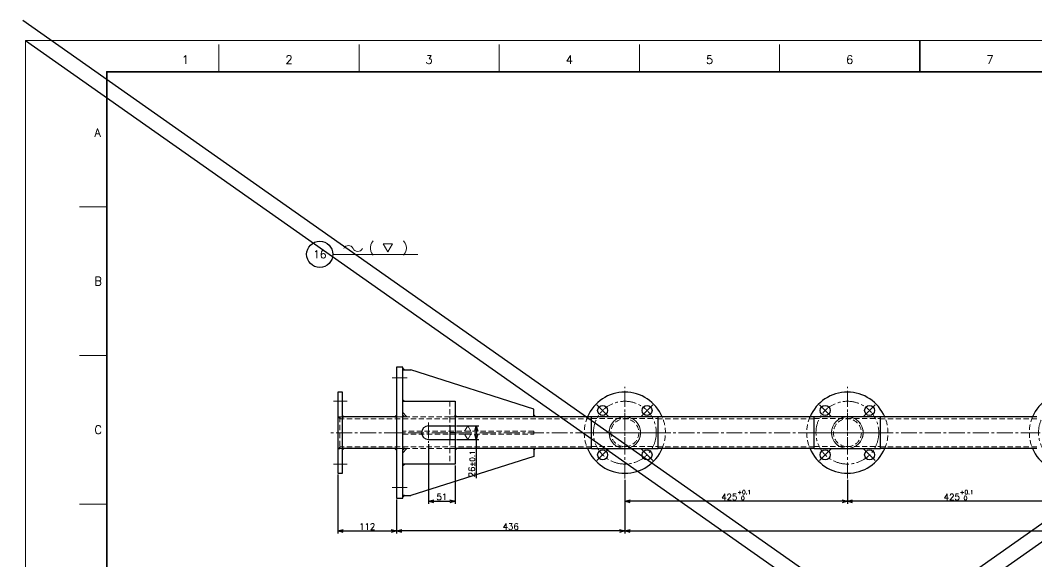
# Model space of a CAD drawing. Header units: millimetres. Extents: x -10 to 7117, y -19 to 2370.
# Drawn here: x -10 to 1931, y 1336 to 2370 of the extents above; entities that cross this region are included whole.
import ezdxf
from ezdxf import colors
from ezdxf.entities.mleader import LeaderData, LeaderLine
from ezdxf.enums import TextEntityAlignment as Align
from ezdxf.math import Vec2, Vec3

# ---------------------------------------------------------------- set-up
doc = ezdxf.new("R2010")
doc.units = ezdxf.units.MM
doc.header["$LTSCALE"] = 1.6
doc.header["$PDMODE"] = 99
doc.header["$PDSIZE"] = 1
doc.linetypes.add('CENTER2', pattern=[28.575, 19.05, -3.175, 3.175, -3.175])
doc.linetypes.add('HIDDEN', pattern=[9.525, 6.35, -3.175])
for name, color, linetype, lineweight in [('01_NORMAL', 7, 'Continuous', 25), ('04_HIDDEN', 2, 'HIDDEN', 13), ('05_CENTER', 4, 'CENTER2', 13), ('07_TEXT', 3, 'Continuous', 13), ('08_DIM', 3, 'Continuous', 13), ('90_FRAME', 5, 'Continuous', 35)]:
    doc.layers.add(name, color=color, linetype=linetype, lineweight=lineweight)
doc.layers.add('10_DRAFT', color=8, linetype='Continuous', lineweight=0, plot=False)
doc.layers.add('91_BLANK', color=5, linetype='Continuous', lineweight=0, plot=False)
doc.styles.add('KSS_TXT', font='txt.shx', dxfattribs={"bigfont": 'extfont2.shx'})
doc.styles.get("Standard").update_dxf_attribs({"font": 'txt.shx', "bigfont": 'extfont2.shx'})
doc.dimstyles.new('KSS_DIM', dxfattribs={"dimscale": 4, "dimtxt": 3, "dimasz": 2.5, "dimexe": 1.25, "dimexo": 0.625, "dimtad": 1, "dimdsep": 46, "dimtxsty": 'KSS_TXT', "dimblk": 'OPEN30', "dimcen": 0, "dimazin": 2, "dimtfac": 0.75, "dimtmove": 0, "dimatfit": 3, "dimldrblk": 'OPEN30', "dimfxl": 1.25, "dimtolj": 1, "dimarcsym": 0})

# ---------------------------------------------------------------- blocks, each defined once
blk = doc.blocks.new('AM_BALLOON1')
at = {"transparency": 16777216}
blk.add_circle((0, 0), 5, dxfattribs=at)
blk.add_attdef('B_NUMBER', text='', height=3, dxfattribs=at).set_placement((0, 0), align=Align.MIDDLE_CENTER)
blk = doc.blocks.new('_OPEN')
at = {"color": 0, "linetype": 'ByBlock'}
for p, q in [((-1, 0.17), (0, 0)), ((0, 0), (-1, -0.17)), ((0, 0), (-1, 0))]:
    blk.add_line(p, q, dxfattribs=at)
blk = doc.blocks.new('p1ba05')
for centre, start, end in [((-2.95, 0.29), 24.2276, 155.5758), ((0, 1.62), 204.2276, 335.5758)]:
    blk.add_arc(centre, 1.62, start, end)
blk = doc.blocks.new('p1ba01')
for p, q in [((0, 0), (-1.5, 2.6)), ((-1.5, 2.6), (1.5, 2.6)), ((1.5, 2.6), (0, 0))]:
    blk.add_line(p, q)
blk = doc.blocks.new('A$C1FB27735')
at = {"color": 0}
for p, q in [((0, 30.2), (-127, 30.2)), ((-127, 30.2), (-127, -30.2)), ((0, 30.2), (0, -30.2)), ((-127, -30.2), (0, -30.2))]:
    blk.add_line(p, q, dxfattribs=at)
at = {"layer": '04_HIDDEN'}
for p, q in [((0, 26.7), (-127, 26.7)), ((0, -26.8), (-127, -26.8))]:
    blk.add_line(p, q, dxfattribs=at)
for radius in [30.2, 26.7]:
    blk.add_circle((-63.5, 0), radius, dxfattribs=at)
at = {"layer": '05_CENTER'}
for p, q in [((-63.5, -37.2), (-63.5, 37.2)), ((0, 0), (-127, 0))]:
    blk.add_line(p, q, dxfattribs=at)
blk = doc.blocks.new('A$C62A94FE4')
at = {"color": 0}
for centre in [(0, 60), (-60, 0), (60, 0), (0, -60)]:
    blk.add_circle(centre, 9.5, dxfattribs=at)
for start, end in [(67.9746, 202.0254), (247.9746, 22.0254)]:
    blk.add_arc((0, 0), 77.5, start, end, dxfattribs=at)
at = {"layer": '04_HIDDEN'}
for start, end in [(22.0254, 67.9746), (202.0254, 247.9746)]:
    blk.add_arc((0, 0), 77.5, start, end, dxfattribs=at)
at = {"layer": '05_CENTER'}
for p, q in [((61.9, -61.9), (-61.9, 61.9)), ((-61.9, -61.9), (61.9, 61.9)), ((0, 75.3), (0, 44.7)), ((-75.3, 0), (-44.7, 0)), ((75.3, 0), (44.7, 0)), ((0, -75.3), (0, -44.7))]:
    blk.add_line(p, q, dxfattribs=at)
blk.add_circle((0, 0), 60, dxfattribs=at)
at = {"layer": '10_DRAFT'}
blk.add_circle((0, 0), 30.2, dxfattribs=at)
blk = doc.blocks.new('_Open30')
at = {"color": 0, "linetype": 'ByBlock', "lineweight": -2}
for p, q in [((-1, 0.27), (0, 0)), ((0, 0), (-1, -0.27)), ((0, 0), (-1, 0))]:
    blk.add_line(p, q, dxfattribs=at)
blk = doc.blocks.new('*D162')
at = {"layer": '08_DIM', "color": 0, "lineweight": -2, "transparency": 16777216}
for p, q in [((1569.8, 1492.1), (1569.8, 1446)), ((1994.8, 1492.1), (1994.8, 1446)), ((1984.8, 1451), (1579.8, 1451))]:
    blk.add_line(p, q, dxfattribs=at)
at = {"layer": 'Defpoints', "color": 0, "transparency": 16777216}
for p in [(1569.8, 1494.6), (1994.8, 1494.6), (1569.8, 1451)]:
    blk.add_point(p, dxfattribs=at)
at = {"layer": '08_DIM', "color": 0, "lineweight": -2, "transparency": 16777216, "xscale": 10, "yscale": 10, "zscale": 10, "rotation": 180}
blk.add_blockref('_Open30', (1569.8, 1451), dxfattribs=at)
at = {"layer": '08_DIM', "color": 0, "lineweight": -2, "transparency": 16777216, "xscale": 10, "yscale": 10, "zscale": 10}
blk.add_blockref('_Open30', (1994.8, 1451), dxfattribs=at)
at = {"layer": '08_DIM', "color": 0, "transparency": 16777216, "insert": (1782.3, 1462.8), "char_height": 12, "attachment_point": 5, "style": 'KSS_TXT'}
blk.add_mtext('425{\\H8.000000;\\S+0.1^  0;}', dxfattribs=at)
blk = doc.blocks.new('*D163')
at = {"layer": '08_DIM', "color": 0, "lineweight": -2, "transparency": 16777216}
for p, q in [((1144.8, 1492.1), (1144.8, 1446)), ((1569.8, 1492.1), (1569.8, 1446)), ((1559.8, 1451), (1154.8, 1451))]:
    blk.add_line(p, q, dxfattribs=at)
at = {"layer": 'Defpoints', "color": 0, "transparency": 16777216}
for p in [(1144.8, 1494.6), (1569.8, 1494.6), (1144.8, 1451)]:
    blk.add_point(p, dxfattribs=at)
at = {"layer": '08_DIM', "color": 0, "lineweight": -2, "transparency": 16777216, "xscale": 10, "yscale": 10, "zscale": 10, "rotation": 180}
blk.add_blockref('_Open30', (1144.8, 1451), dxfattribs=at)
at = {"layer": '08_DIM', "color": 0, "lineweight": -2, "transparency": 16777216, "xscale": 10, "yscale": 10, "zscale": 10}
blk.add_blockref('_Open30', (1569.8, 1451), dxfattribs=at)
at = {"layer": '08_DIM', "color": 0, "transparency": 16777216, "insert": (1357.3, 1462.8), "char_height": 12, "attachment_point": 5, "style": 'KSS_TXT'}
blk.add_mtext('425{\\H8.000000;\\S+0.1^  0;}', dxfattribs=at)
blk = doc.blocks.new('*D164')
at = {"layer": '08_DIM', "color": 0, "lineweight": -2, "transparency": 16777216}
for p, q in [((1144.8, 1492.1), (1144.8, 1389.3)), ((708.8, 1454.6), (708.8, 1389.3)), ((1134.8, 1394.3), (718.8, 1394.3))]:
    blk.add_line(p, q, dxfattribs=at)
at = {"layer": 'Defpoints', "color": 0, "transparency": 16777216}
for p in [(1144.8, 1494.6), (708.8, 1457.1), (708.8, 1394.3)]:
    blk.add_point(p, dxfattribs=at)
at = {"layer": '08_DIM', "color": 0, "lineweight": -2, "transparency": 16777216, "xscale": 10, "yscale": 10, "zscale": 10, "rotation": 180}
blk.add_blockref('_Open30', (708.8, 1394.3), dxfattribs=at)
at = {"layer": '08_DIM', "color": 0, "lineweight": -2, "transparency": 16777216, "xscale": 10, "yscale": 10, "zscale": 10}
blk.add_blockref('_Open30', (1144.8, 1394.3), dxfattribs=at)
at = {"layer": '08_DIM', "color": 0, "transparency": 16777216, "insert": (926.8, 1402.8), "char_height": 12, "attachment_point": 5, "style": 'KSS_TXT'}
blk.add_mtext('\\A1;436', dxfattribs=at)
blk = doc.blocks.new('*D165')
at = {"layer": '08_DIM', "color": 0, "lineweight": -2, "transparency": 16777216}
for p, q in [((1144.8, 1492.1), (1144.8, 1389.3)), ((2844.8, 1492.1), (2844.8, 1389.3)), ((1154.8, 1394.3), (2834.8, 1394.3))]:
    blk.add_line(p, q, dxfattribs=at)
at = {"layer": 'Defpoints', "color": 0, "transparency": 16777216}
for p in [(1144.8, 1494.6), (2844.8, 1494.6), (2844.8, 1394.3)]:
    blk.add_point(p, dxfattribs=at)
at = {"layer": '08_DIM', "color": 0, "lineweight": -2, "transparency": 16777216, "xscale": 10, "yscale": 10, "zscale": 10, "rotation": 180}
blk.add_blockref('_Open30', (1144.8, 1394.3), dxfattribs=at)
at = {"layer": '08_DIM', "color": 0, "lineweight": -2, "transparency": 16777216, "xscale": 10, "yscale": 10, "zscale": 10}
blk.add_blockref('_Open30', (2844.8, 1394.3), dxfattribs=at)
at = {"layer": '08_DIM', "color": 0, "transparency": 16777216, "insert": (1994.8, 1402.8), "char_height": 12, "attachment_point": 5, "style": 'KSS_TXT'}
blk.add_mtext('\\A1;1700', dxfattribs=at)
blk = doc.blocks.new('*D166')
at = {"layer": '08_DIM', "color": 0, "lineweight": -2, "transparency": 16777216}
for p, q in [((769.8, 1560.4), (769.8, 1446)), ((820.8, 1519.6), (820.8, 1446)), ((779.8, 1451), (810.8, 1451))]:
    blk.add_line(p, q, dxfattribs=at)
at = {"layer": 'Defpoints', "color": 0, "transparency": 16777216}
for p in [(769.8, 1562.9), (820.8, 1522.1), (820.8, 1451)]:
    blk.add_point(p, dxfattribs=at)
at = {"layer": '08_DIM', "color": 0, "lineweight": -2, "transparency": 16777216, "xscale": 10, "yscale": 10, "zscale": 10, "rotation": 180}
blk.add_blockref('_Open30', (769.8, 1451), dxfattribs=at)
at = {"layer": '08_DIM', "color": 0, "lineweight": -2, "transparency": 16777216, "xscale": 10, "yscale": 10, "zscale": 10}
blk.add_blockref('_Open30', (820.8, 1451), dxfattribs=at)
at = {"layer": '08_DIM', "color": 0, "transparency": 16777216, "insert": (795.3, 1459.5), "char_height": 12, "attachment_point": 5, "style": 'KSS_TXT'}
blk.add_mtext('\\A1;51', dxfattribs=at)
blk = doc.blocks.new('*D167')
at = {"layer": '08_DIM', "color": 0, "lineweight": -2, "transparency": 16777216}
for p, q in [((823.3, 1595.1), (866.1, 1595.1)), ((861.1, 1585.1), (861.1, 1579.1)), ((823.3, 1569.1), (866.1, 1569.1)), ((861.1, 1569.1), (861.1, 1495.4))]:
    blk.add_line(p, q, dxfattribs=at)
at = {"layer": 'Defpoints', "color": 0, "transparency": 16777216}
for p in [(820.8, 1595.1), (820.8, 1569.1), (861.1, 1569.1)]:
    blk.add_point(p, dxfattribs=at)
at = {"layer": '08_DIM', "color": 0, "lineweight": -2, "transparency": 16777216, "xscale": 10, "yscale": 10, "zscale": 10}
for p, rotation in [((861.1, 1595.1), 90), ((861.1, 1569.1), 270)]:
    blk.add_blockref('_Open30', p, dxfattribs=dict(at, rotation=rotation))
at = {"layer": '08_DIM', "color": 0, "transparency": 16777216, "insert": (852.6, 1522.5), "char_height": 12, "attachment_point": 5, "rotation": 90, "style": 'KSS_TXT'}
blk.add_mtext('26{\\H10.000000;%%p0.1}', dxfattribs=at)
blk = doc.blocks.new('*D168')
at = {"layer": '08_DIM', "color": 0, "lineweight": -2, "transparency": 16777216}
for p, q in [((596.8, 1502.1), (596.8, 1389.3)), ((708.8, 1454.6), (708.8, 1389.3)), ((606.8, 1394.3), (698.8, 1394.3))]:
    blk.add_line(p, q, dxfattribs=at)
at = {"layer": 'Defpoints', "color": 0, "transparency": 16777216}
for p in [(596.8, 1504.6), (708.8, 1457.1), (708.8, 1394.3)]:
    blk.add_point(p, dxfattribs=at)
at = {"layer": '08_DIM', "color": 0, "lineweight": -2, "transparency": 16777216, "xscale": 10, "yscale": 10, "zscale": 10, "rotation": 180}
blk.add_blockref('_Open30', (596.8, 1394.3), dxfattribs=at)
at = {"layer": '08_DIM', "color": 0, "lineweight": -2, "transparency": 16777216, "xscale": 10, "yscale": 10, "zscale": 10}
blk.add_blockref('_Open30', (708.8, 1394.3), dxfattribs=at)
at = {"layer": '08_DIM', "color": 0, "transparency": 16777216, "insert": (652.8, 1402.8), "char_height": 12, "attachment_point": 5, "style": 'KSS_TXT'}
blk.add_mtext('\\A1;112', dxfattribs=at)

msp = doc.modelspace()

# ---------------------------------------------------------------- linework, layer by layer
at = {"color": 0}
for p, q in [((720.819, 1702.393), (735.819, 1702.393)), ((970.819, 1627.393), (735.819, 1702.393)), ((708.819, 1612.393), (605.819, 1612.393)), ((1081.319, 1612.393), (820.819, 1612.393)), ((970.819, 1612.393), (970.819, 1627.393)), ((1506.319, 1612.393), (1208.319, 1612.393)), ((1931.319, 1612.393), (1633.319, 1612.393)), ((769.819, 1595.143), (820.819, 1595.143)), ((810.819, 1595.643), (810.819, 1568.643)), ((769.819, 1569.143), (820.819, 1569.143)), ((708.819, 1551.893), (605.819, 1551.893)), ((970.819, 1536.893), (735.819, 1461.893)), ((1081.319, 1551.893), (820.819, 1551.893)), ((970.819, 1551.893), (970.819, 1536.893)), ((1506.319, 1551.893), (1208.319, 1551.893)), ((1931.319, 1551.893), (1633.319, 1551.893)), ((720.819, 1461.893), (735.819, 1461.893))]:
    msp.add_line(p, q, dxfattribs=at)
msp.add_line((820.819, 1582.143), (810.819, 1582.143))
for points in [[(720.819, 1707.143), (708.819, 1707.143), (708.819, 1457.143), (720.819, 1457.143)], [(596.819, 1504.643), (605.819, 1504.643), (605.819, 1659.643), (596.819, 1659.643)], [(720.819, 1522.143), (720.819, 1642.143), (820.819, 1642.143), (820.819, 1522.143)]]:
    msp.add_lwpolyline(points, close=True, dxfattribs=at)
at = {"color": 3}
for points in [[(720.819, 1702.393), (720.819, 1705.393), (720.819, 1705.393), (723.819, 1702.393)], [(720.819, 1642.143), (720.819, 1645.143), (720.819, 1645.143), (723.819, 1642.143)], [(600.819, 1612.393), (600.819, 1609.893), (600.819, 1609.893), (598.319, 1612.393)], [(605.819, 1612.393), (608.319, 1612.393), (608.319, 1612.393), (605.819, 1614.893)], [(708.819, 1612.393), (708.819, 1615.393), (708.819, 1615.393), (705.819, 1612.393)], [(720.819, 1612.393), (720.819, 1615.393), (720.819, 1615.393), (723.819, 1612.393)], [(820.819, 1612.393), (820.819, 1615.393), (820.819, 1615.393), (823.819, 1612.393)], [(970.819, 1612.393), (970.819, 1615.393), (970.819, 1615.393), (973.819, 1612.393)], [(600.819, 1551.893), (600.819, 1554.393), (600.819, 1554.393), (598.319, 1551.893)], [(605.819, 1551.893), (608.319, 1551.893), (608.319, 1551.893), (605.819, 1549.393)], [(708.819, 1551.893), (708.819, 1548.893), (708.819, 1548.893), (705.819, 1551.893)], [(720.819, 1551.893), (720.819, 1548.893), (720.819, 1548.893), (723.819, 1551.893)], [(820.819, 1551.893), (820.819, 1548.893), (820.819, 1548.893), (823.819, 1551.893)], [(970.819, 1551.893), (970.819, 1548.893), (970.819, 1548.893), (973.819, 1551.893)], [(720.819, 1522.143), (720.819, 1519.143), (720.819, 1519.143), (723.819, 1522.143)], [(720.819, 1461.893), (720.819, 1458.893), (720.819, 1458.893), (723.819, 1461.893)]]:
    msp.add_lwpolyline(points, close=True, dxfattribs=at)
at = {"color": 0}
msp.add_arc((769.819, 1582.143), 13, 90, 270, dxfattribs=at)
at = {"layer": '01_NORMAL'}
for p, q in [((-4.813, 2370.17), (3307.99, 38.491)), ((3307.99, 2370.17), (-4.813, 38.491)), ((3303.177, 2331.679), (-9.626, 0)), ((0, 2331.679), (3312.803, 0))]:
    msp.add_line(p, q, dxfattribs=at)
at = {"layer": '04_HIDDEN'}
for p, q in [((810.819, 1642.143), (810.819, 1595.643)), ((596.819, 1612.393), (605.819, 1612.393)), ((600.819, 1612.393), (600.819, 1551.893)), ((708.819, 1612.393), (820.819, 1612.393)), ((720.819, 1620.393), (728.819, 1612.393)), ((820.819, 1612.143), (810.819, 1612.143)), ((1081.319, 1608.893), (600.819, 1608.893)), ((1506.319, 1608.893), (1208.319, 1608.893)), ((1931.319, 1608.893), (1633.319, 1608.893)), ((1081.319, 1555.393), (600.819, 1555.393)), ((810.819, 1568.643), (810.819, 1522.143)), ((1506.319, 1555.393), (1208.319, 1555.393)), ((1931.319, 1555.393), (1633.319, 1555.393)), ((596.819, 1551.893), (605.819, 1551.893)), ((708.819, 1551.893), (820.819, 1551.893)), ((720.819, 1543.893), (728.819, 1551.893)), ((820.819, 1552.143), (810.819, 1552.143))]:
    msp.add_line(p, q, dxfattribs=at)
msp.add_lwpolyline([(720.819, 1585.143), (720.819, 1579.143), (970.819, 1579.143), (970.819, 1585.143)], close=True, dxfattribs=at)
at = {"layer": '05_CENTER'}
for p, q in [((700.269, 1687.143), (729.156, 1687.143)), ((614.368, 1642.143), (588.481, 1642.143)), ((769.819, 1601.391), (769.819, 1562.896)), ((1081.319, 1582.143), (582.522, 1582.143)), ((596.819, 1582.143), (605.819, 1582.143)), ((720.819, 1582.143), (708.819, 1582.143)), ((1506.319, 1582.143), (1208.319, 1582.143)), ((1931.319, 1582.143), (1633.319, 1582.143)), ((614.368, 1522.143), (588.481, 1522.143)), ((700.269, 1477.143), (729.156, 1477.143))]:
    msp.add_line(p, q, dxfattribs=at)
at = {"layer": '08_DIM'}
msp.add_line((587.216, 1922.952), (749.756, 1922.952), dxfattribs=at)
at = {"layer": '90_FRAME'}
msp.add_line((1708.17, 2331.679), (1708.17, 2271.831), dxfattribs=at)
at = {"layer": '90_FRAME', "color": 4, "lineweight": 13}
for p, q in [((369.502, 2271.831), (369.502, 2323.679)), ((637.235, 2271.831), (637.235, 2323.679)), ((904.969, 2271.831), (904.969, 2323.679)), ((1172.702, 2271.831), (1172.702, 2323.679)), ((1440.436, 2271.831), (1440.436, 2323.679)), ((155.384, 2013.69), (103.536, 2013.69)), ((155.384, 1729.701), (103.536, 1729.701)), ((155.384, 1445.713), (103.536, 1445.713))]:
    msp.add_line(p, q, dxfattribs=at)
at = {"layer": '90_FRAME'}
msp.add_lwpolyline([(155.384, 51.616), (3260.956, 51.616), (3260.956, 2271.831), (155.384, 2271.831)], close=True, dxfattribs=at)
at = {"layer": '91_BLANK'}
msp.add_lwpolyline([(0, 0), (3312.803, 0), (3312.803, 2331.679), (0, 2331.679)], close=True, dxfattribs=at)

# ---------------------------------------------------------------- block references
for name, p, rotation in [('A$C62A94FE4', (1144.819, 1582.143), 315), ('A$C62A94FE4', (1569.819, 1582.143), 315), ('A$C62A94FE4', (1994.819, 1582.143), 315), ('A$C1FB27735', (1081.319, 1582.143), 180), ('A$C1FB27735', (1506.319, 1582.143), 180)]:
    msp.add_blockref(name, p, dxfattribs=dict(rotation=rotation))
at = {"layer": '08_DIM'}
for name, p, xscale, yscale, zscale in [('p1ba01', (692.25, 1927.721), 6, 6, 6), ('p1ba05', (634.743, 1928.423), 6, 6, 6), ('p1ba01', (844.685, 1569.143), 4, 4, 4)]:
    msp.add_blockref(name, p, dxfattribs=dict(at, xscale=xscale, yscale=yscale, zscale=zscale))
at = {"layer": '08_DIM', "xscale": 4, "yscale": 4, "zscale": 4, "rotation": 180}
msp.add_blockref('p1ba01', (844.786, 1595.143), dxfattribs=at)

# ---------------------------------------------------------------- texts
at = {"layer": '07_TEXT', "style": 'KSS_TXT'}
msp.add_text('(   )', height=18, dxfattribs=at).set_placement((655.782, 1927.27))
at = {"layer": '90_FRAME', "color": 0, "lineweight": 13, "style": 'KSS_TXT'}
for s, p in [('1', (305.507, 2282.158)), ('2', (503.368, 2282.158)), ('3', (771.102, 2282.158)), ('4', (1038.836, 2282.158)), ('5', (1306.569, 2282.158)), ('6', (1574.303, 2282.158)), ('7', (1842.036, 2282.158))]:
    msp.add_text(s, height=16, dxfattribs=at).set_placement(p, align=Align.BOTTOM_CENTER)
for s, p in [('A', (131.829, 2155.685)), ('B', (131.829, 1871.696)), ('C', (131.829, 1587.707))]:
    msp.add_text(s, height=16, dxfattribs=at).set_placement(p, align=Align.MIDDLE_LEFT)

# ---------------------------------------------------------------- dimensions: what is measured, and where the dimension line sits
at = {"layer": '08_DIM'}
dim = msp.add_linear_dim(base=(861.051, 1569.143), p1=(820.819, 1595.143), p2=(820.819, 1569.143), angle=90, dimstyle='KSS_DIM', override={"dimtol": 1, "dimtp": 0.1, "dimtm": 0.1, "dimtfac": 0.833333, "dimtolj": 0}, dxfattribs=at)
dim.commit()
dim.dimension.update_dxf_attribs({"geometry": '*D167', "text_midpoint": (861.051, 1522.45), "dimtype": 160})
for base, p1, p2, picture, middle in [((820.819, 1450.957), (769.819, 1562.896), (820.819, 1522.143), '*D166', (795.319, 1459.465)), ((708.819, 1394.289), (596.819, 1504.643), (708.819, 1457.143), '*D168', (652.819, 1402.789)), ((708.819, 1394.289), (1144.819, 1494.643), (708.819, 1457.143), '*D164', (926.819, 1402.789)), ((2844.819, 1394.289), (1144.819, 1494.643), (2844.819, 1494.643), '*D165', (1994.819, 1402.789))]:
    dim = msp.add_linear_dim(base=base, p1=p1, p2=p2, dimstyle='KSS_DIM', dxfattribs=at)
    dim.commit()
    dim.dimension.update_dxf_attribs({"geometry": picture, "text_midpoint": middle})
for base, p1, p2, picture, middle in [((1144.819, 1450.957), (1569.819, 1494.643), (1144.819, 1494.643), '*D163', (1357.319, 1462.79)), ((1569.819, 1450.957), (1994.819, 1494.643), (1569.819, 1494.643), '*D162', (1782.319, 1462.79))]:
    dim = msp.add_linear_dim(base=base, p1=p1, p2=p2, dimstyle='KSS_DIM', override={"dimpost": '', "dimtol": 1, "dimlim": 0, "dimtp": 0.1, "dimtm": 0, "dimtfac": 0.666667, "dimtdec": 2, "dimtolj": 0, "dimtzin": 8}, dxfattribs=at)
    dim.commit()
    dim.dimension.update_dxf_attribs({"geometry": picture, "text_midpoint": middle})

# ---------------------------------------------------------------- leaders
ml = msp.add_multileader_block('Standard', dxfattribs=at)
ml.set_content('AM_BALLOON1', color=256, scale=5)
ml.set_attribute('B_NUMBER', '16', width=0)
ml.set_leader_properties(color=256, linetype='ByLayer', lineweight=-1)
ml.set_arrow_properties(name='OPEN')
ml.build(insert=Vec2(0, 0))
ml.multileader.update_dxf_attribs({"leader_type": 0, "has_dogleg": 0, "text_right_attachment_type": 6, "dogleg_length": 0, "arrow_head_size": 10, "scale": 2.5, "block_connection_type": 1})
ctx = ml.context
ctx.base_point, ctx.scale, ctx.char_height, ctx.arrow_head_size, ctx.landing_gap_size, ctx.plane_origin = Vec3(4413.119, 1925.579), 2.5, 20, 10, 10, Vec3(4413.119, 1925.579)
ctx.right_attachment, ctx.attachment_type = 6, 1
notes = []
notes.append((ctx, [(0, (0, 0, 0), (0, 0), (1, 0), 1, [])]))
ctx.block.insert = Vec3(4413.119, 1925.579)
ml = msp.add_multileader_block('Standard', dxfattribs=at)
ml.set_content('AM_BALLOON1', color=256, scale=5)
ml.set_attribute('B_NUMBER', '16', width=0)
ml.set_leader_properties(color=256, linetype='ByLayer', lineweight=-1)
ml.set_arrow_properties(name='OPEN')
ml.build(insert=Vec2(0, 0))
ml.multileader.update_dxf_attribs({"leader_type": 0, "has_dogleg": 0, "text_right_attachment_type": 6, "dogleg_length": 0, "arrow_head_size": 10, "scale": 2.5, "block_connection_type": 1})
ctx = ml.context
ctx.base_point, ctx.scale, ctx.char_height, ctx.arrow_head_size, ctx.landing_gap_size, ctx.plane_origin = Vec3(562.181, 1922.985), 2.5, 20, 10, 10, Vec3(562.181, 1922.985)
ctx.right_attachment, ctx.attachment_type = 6, 1
notes.append((ctx, [(0, (0, 0, 0), (0, 0), (1, 0), 1, [])]))
ctx.block.insert = Vec3(562.181, 1922.985)
for ctx, leaders in notes:
    for number, flags, end, landing, length, lines in leaders:
        leader = LeaderData()
        leader.index, (leader.has_last_leader_line, leader.has_dogleg_vector, leader.attachment_direction) = number, flags
        leader.last_leader_point, leader.dogleg_vector, leader.dogleg_length = Vec3(end), Vec3(landing), length
        for number, points, colour, breaks in lines:
            line = LeaderLine()
            line.index, line.vertices, line.color, line.breaks = number, Vec3.list(points), colors.encode_raw_color(colour), breaks
            leader.lines.append(line)
        ctx.leaders.append(leader)

doc.saveas('drawing.dxf')
